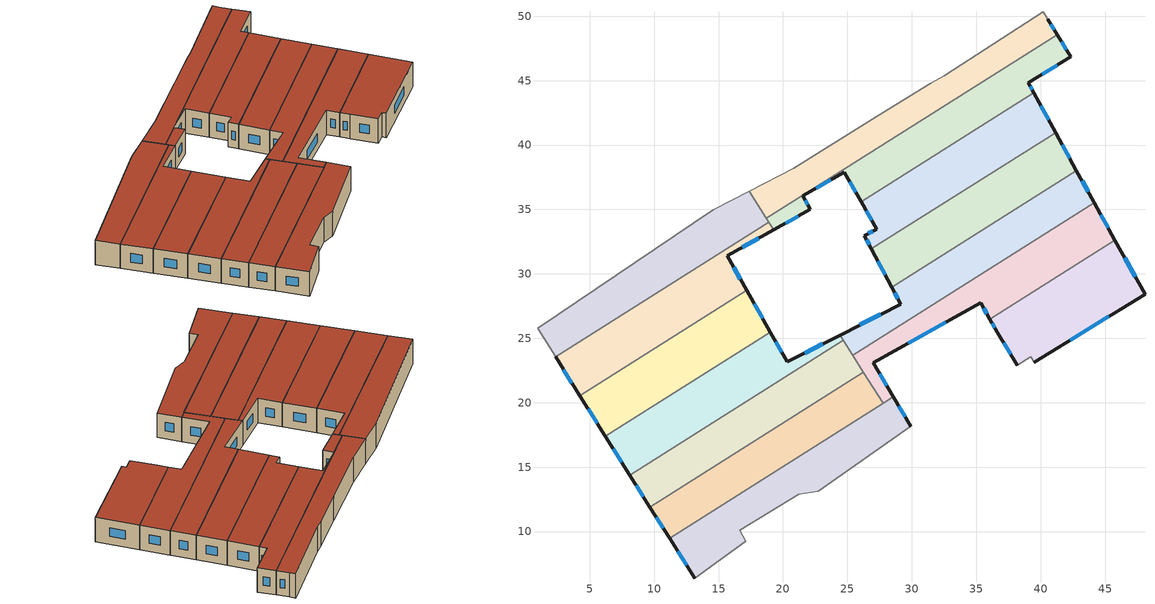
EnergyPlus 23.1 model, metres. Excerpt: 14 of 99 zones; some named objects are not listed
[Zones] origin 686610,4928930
ab8c42b03a819da0_F6_dwelling_0
 floor to ab8c42b03a819da0_F5_dwelling_0 (EU_floor_Construction): 17.37,36.42 18.9,34 2.35,23.55 0.94,25.79 14.58,34.98 z18
 wall adiabatic (EU_wall_Construction): 17.37,36.42 14.58,34.98 0.94,25.79 2.35,23.55 z18:21
 wall to ab8c42b03a819da0_F6_dwelling_1 (EU_wall_Construction): 2.35,23.55 18.9,34 z18:21
 wall to ab8c42b03a819da0_F6_dwelling_7 (EU_wall_Construction): 18.71,34.31 17.37,36.42 z18:21
 wall to ab8c42b03a819da0_F6_dwelling_8 (EU_wall_Construction): 18.9,34 18.71,34.31 z18:21
 roof outside (EU_roof_Construction): 18.9,34 17.37,36.42 14.58,34.98 0.94,25.79 2.35,23.55 z21
ab8c42b03a819da0_F6_dwelling_1
 floor to ab8c42b03a819da0_F5_dwelling_1 (EU_floor_Construction): 18.9,34 19.27,33.41 15.67,31.4 17.18,28.74 4.23,20.56 2.35,23.55 z18
 wall outside (EU_wall_Construction): 2.35,23.55 4.23,20.56 / 17.18,28.74 15.67,31.4 19.27,33.41 z18:21
 wall to ab8c42b03a819da0_F6_dwelling_2 (EU_wall_Construction): 4.23,20.56 17.18,28.74 z18:21
 wall to ab8c42b03a819da0_F6_dwelling_8 (EU_wall_Construction): 19.27,33.41 18.9,34 z18:21
 window (EU_Window_Construction): 2.96,22.58 3.62,21.53 / 16.84,32.05 18.1,32.76 / 16.69,29.6 16.16,30.53 z18.98:20.02
 roof outside (EU_roof_Construction): 17.18,28.74 15.67,31.4 19.27,33.41 18.9,34 2.35,23.55 4.23,20.56 z21
ab8c42b03a819da0_F6_dwelling_10
 floor to ab8c42b03a819da0_F5_dwelling_10 (EU_floor_Construction): 41.17,40.97 42.79,38.03 28.43,28.96 26.86,31.94 z18
 wall outside (EU_wall_Construction): 42.79,38.03 41.17,40.97 / 26.86,31.94 28.43,28.96 z18:21
 wall to ab8c42b03a819da0_F6_dwelling_9 (EU_wall_Construction): 41.17,40.97 26.86,31.94 z18:21
 wall to ab8c42b03a819da0_F6_dwelling_11 (EU_wall_Construction): 28.43,28.96 42.79,38.03 z18:21
 window (EU_Window_Construction): 42.26,38.98 41.69,40.01 / 27.37,30.97 27.92,29.93 z18.98:20.02
 roof outside (EU_roof_Construction): 42.79,38.03 41.17,40.97 26.86,31.94 28.43,28.96 z21
ab8c42b03a819da0_F6_dwelling_11
 floor to ab8c42b03a819da0_F5_dwelling_11 (EU_floor_Construction): 42.79,38.03 44.12,35.59 44.16,35.52 25.42,23.69 24.43,25.25 29.12,27.66 28.43,28.96 z18
 wall outside (EU_wall_Construction): 28.43,28.96 29.12,27.66 24.43,25.25 / 44.16,35.52 44.12,35.59 42.79,38.03 z18:21
 wall to ab8c42b03a819da0_F6_dwelling_12 (EU_wall_Construction): 25.42,23.69 44.16,35.52 z18:21
 wall to ab8c42b03a819da0_F6_dwelling_4 (EU_wall_Construction): 24.68,24.85 25.42,23.69 z18:21
 wall to ab8c42b03a819da0_F6_dwelling_3 (EU_wall_Construction): 24.43,25.25 24.68,24.85 z18:21
 window (EU_Window_Construction): 27.6,26.88 25.95,26.04 / 28.66,28.54 28.9,28.08 / 43.69,36.38 43.22,37.23 z18.98:20.02
 roof outside (EU_roof_Construction): 44.16,35.52 44.12,35.59 42.79,38.03 28.43,28.96 29.12,27.66 24.43,25.25 25.42,23.69 z21
ab8c42b03a819da0_F6_dwelling_12
 floor to ab8c42b03a819da0_F5_dwelling_12 (EU_floor_Construction): 44.16,35.52 45.77,32.62 36.05,26.49 35.34,27.76 27.02,23.1 28.57,20.46 27.77,19.96 25.42,23.69 z18
 wall outside (EU_wall_Construction): 45.77,32.62 44.16,35.52 / 28.57,20.46 27.02,23.1 35.34,27.76 36.05,26.49 z18:21
 wall to ab8c42b03a819da0_F6_dwelling_13 (EU_wall_Construction): 36.05,26.49 45.77,32.62 z18:21
 wall to ab8c42b03a819da0_F6_dwelling_6 (EU_wall_Construction): 27.77,19.96 28.57,20.46 z18:21
 wall to ab8c42b03a819da0_F6_dwelling_5 (EU_wall_Construction): 26.25,22.37 27.77,19.96 z18:21
 wall to ab8c42b03a819da0_F6_dwelling_4 (EU_wall_Construction): 25.42,23.69 26.25,22.37 z18:21
 window (EU_Window_Construction): 45.25,33.57 44.68,34.58 / 35.57,27.34 35.82,26.9 / 29.73,24.61 32.64,26.24 / 28.06,21.32 27.53,22.24 z18.98:20.02
 roof outside (EU_roof_Construction): 36.05,26.49 45.77,32.62 44.16,35.52 25.42,23.69 27.77,19.96 28.57,20.46 27.02,23.1 35.34,27.76 z21
ab8c42b03a819da0_F6_dwelling_13
 floor to ab8c42b03a819da0_F5_dwelling_13 (EU_floor_Construction): 45.77,32.62 48.1,28.43 39.49,23.14 39.23,23.57 38.19,22.92 36.62,25.48 36.05,26.49 z18
 wall outside (EU_wall_Construction): 36.05,26.49 36.62,25.48 38.19,22.92 / 39.49,23.14 48.1,28.43 45.77,32.62 z18:21
 wall adiabatic (EU_wall_Construction): 38.19,22.92 39.23,23.57 39.49,23.14 z18:21
 window (EU_Window_Construction): 37.13,24.64 37.68,23.75 / 36.24,26.16 36.44,25.81 / 47.34,29.79 46.53,31.26 / 42.29,24.86 45.3,26.71 z18.98:20.02
 roof outside (EU_roof_Construction): 48.1,28.43 45.77,32.62 36.05,26.49 36.62,25.48 38.19,22.92 39.23,23.57 39.49,23.14 z21
ab8c42b03a819da0_F6_dwelling_2
 floor to ab8c42b03a819da0_F5_dwelling_2 (EU_floor_Construction): 17.18,28.74 19.03,25.49 6.22,17.4 4.23,20.56 z18
 wall outside (EU_wall_Construction): 19.03,25.49 17.18,28.74 / 4.23,20.56 6.22,17.4 z18:21
 wall to ab8c42b03a819da0_F6_dwelling_3 (EU_wall_Construction): 6.22,17.4 19.03,25.49 z18:21
 window (EU_Window_Construction): 18.43,26.54 17.78,27.68 / 4.88,19.53 5.57,18.43 z18.98:20.02
 roof outside (EU_roof_Construction): 19.03,25.49 17.18,28.74 4.23,20.56 6.22,17.4 z21
ab8c42b03a819da0_F6_dwelling_3
 floor to ab8c42b03a819da0_F5_dwelling_3 (EU_floor_Construction): 24.43,25.25 24.68,24.85 8.11,14.38 6.22,17.4 19.03,25.49 20.34,23.17 z18
 wall outside (EU_wall_Construction): 6.22,17.4 8.11,14.38 / 24.43,25.25 20.34,23.17 19.03,25.49 z18:21
 wall to ab8c42b03a819da0_F6_dwelling_4 (EU_wall_Construction): 8.11,14.38 24.68,24.85 z18:21
 window (EU_Window_Construction): 6.83,16.42 7.49,15.36 / 19.92,23.92 19.45,24.73 / 23.1,24.58 21.67,23.85 z18.98:20.02
 roof outside (EU_roof_Construction): 20.34,23.17 19.03,25.49 6.22,17.4 8.11,14.38 24.68,24.85 24.43,25.25 z21
ab8c42b03a819da0_F6_dwelling_4
 floor to ab8c42b03a819da0_F5_dwelling_4 (EU_floor_Construction): 24.68,24.85 26.25,22.37 9.67,11.9 8.11,14.38 z18
 wall outside (EU_wall_Construction): 8.11,14.38 9.67,11.9 z18:21
 wall to ab8c42b03a819da0_F6_dwelling_5 (EU_wall_Construction): 9.67,11.9 26.25,22.37 z18:21
 window (EU_Window_Construction): 8.62,13.58 9.16,12.71 z18.98:20.02
 roof outside (EU_roof_Construction): 26.25,22.37 24.68,24.85 8.11,14.38 9.67,11.9 z21
ab8c42b03a819da0_F6_dwelling_5
 floor to ab8c42b03a819da0_F5_dwelling_5 (EU_floor_Construction): 26.25,22.37 27.78,19.94 11.2,9.47 9.67,11.9 z18
 wall outside (EU_wall_Construction): 9.67,11.9 11.2,9.47 z18:21
 wall to ab8c42b03a819da0_F6_dwelling_6 (EU_wall_Construction): 11.2,9.47 27.78,19.94 27.77,19.96 z18:21
 window (EU_Window_Construction): 10.16,11.11 10.7,10.26 z18.98:20.02
 roof outside (EU_roof_Construction): 27.78,19.94 26.25,22.37 9.67,11.9 11.2,9.47 z21
ab8c42b03a819da0_F6_dwelling_6
 floor to ab8c42b03a819da0_F5_dwelling_6 (EU_floor_Construction): 28.57,20.46 29.91,18.16 22.72,13.14 21.21,12.89 16.64,10.12 17.1,9.23 13.15,6.36 11.2,9.47 27.78,19.94 27.77,19.96 z18
 wall outside (EU_wall_Construction): 11.2,9.47 13.15,6.36 / 29.91,18.16 28.57,20.46 z18:21
 wall adiabatic (EU_wall_Construction): 13.15,6.36 17.1,9.23 16.64,10.12 21.21,12.89 22.72,13.14 29.91,18.16 z18:21
 window (EU_Window_Construction): 11.83,8.46 12.52,7.37 / 29.47,18.91 29,19.71 z18.98:20.02
 roof outside (EU_roof_Construction): 22.72,13.14 29.91,18.16 28.57,20.46 27.77,19.96 27.78,19.94 11.2,9.47 13.15,6.36 17.1,9.23 16.64,10.12 21.21,12.89 z21
ab8c42b03a819da0_F6_dwelling_7
 floor to ab8c42b03a819da0_F5_dwelling_7 (EU_floor_Construction): 40.55,49.77 41.29,48.57 18.71,34.31 17.37,36.42 20.83,38.22 27.24,42.21 31.45,44.8 32.52,45.39 40.19,50.37 z18
 wall outside (EU_wall_Construction): 41.29,48.57 40.55,49.77 z18:21
 wall adiabatic (EU_wall_Construction): 40.55,49.77 40.19,50.37 32.52,45.39 31.45,44.8 27.24,42.21 20.83,38.22 17.37,36.42 z18:21
 wall to ab8c42b03a819da0_F6_dwelling_8 (EU_wall_Construction): 18.71,34.31 41.29,48.57 z18:21
 window (EU_Window_Construction): 41.05,48.96 40.79,49.38 z18.98:20.02
 roof outside (EU_roof_Construction): 32.52,45.39 31.45,44.8 27.24,42.21 20.83,38.22 17.37,36.42 18.71,34.31 41.29,48.57 40.55,49.77 40.19,50.37 z21
ab8c42b03a819da0_F6_dwelling_8
 floor to ab8c42b03a819da0_F5_dwelling_8 (EU_floor_Construction): 41.29,48.57 42.34,46.86 39.05,44.83 39.47,44.06 26.07,35.59 24.77,37.89 21.52,36.07 22.12,35.01 19.27,33.41 18.71,34.31 z18
 wall outside (EU_wall_Construction): 19.27,33.41 22.12,35.01 21.52,36.07 24.77,37.89 26.07,35.59 / 39.47,44.06 39.05,44.83 42.34,46.86 41.29,48.57 z18:21
 wall to ab8c42b03a819da0_F6_dwelling_9 (EU_wall_Construction): 26.07,35.59 39.47,44.06 z18:21
 window (EU_Window_Construction): 25.2,37.14 25.65,36.34 / 22.58,36.66 23.72,37.3 / 21.93,35.35 21.72,35.72 / 20.2,33.93 21.2,34.49 / 42,47.41 41.63,48.01 / 40.12,45.49 41.27,46.2 / 39.34,44.31 39.19,44.58 z18.98:20.02
 roof outside (EU_roof_Construction): 39.47,44.06 39.05,44.83 42.34,46.86 41.29,48.57 18.71,34.31 19.27,33.41 22.12,35.01 21.52,36.07 24.77,37.89 26.07,35.59 z21
ab8c42b03a819da0_F6_dwelling_9
 floor to ab8c42b03a819da0_F5_dwelling_9 (EU_floor_Construction): 39.47,44.06 41.17,40.97 26.86,31.94 26.31,32.98 27.27,33.48 26.07,35.59 z18
 wall outside (EU_wall_Construction): 26.07,35.59 27.27,33.48 26.31,32.98 26.86,31.94 / 41.17,40.97 39.47,44.06 z18:21
 window (EU_Window_Construction): 26.96,33.31 26.63,33.14 / 26.46,34.91 26.88,34.17 / 40.62,41.98 40.03,43.05 / 26.49,32.64 26.68,32.28 z18.98:20.02
 roof outside (EU_roof_Construction): 41.17,40.97 39.47,44.06 26.07,35.59 27.27,33.48 26.31,32.98 26.86,31.94 z21
[Building]
EU S2 Campaign: North Axis=0; Terrain=City; Solar Distribution=FullExterior
[Site:Location]
Bologna: Latitude=44.5; Longitude=11.25; Time Zone=1; Elevation=37
[SizingPeriod:WeatherFileDays]
AnnualSizingPeriod: Begin Month=1; Begin Day of Month=1; End Month=12; End Day of Month=31; Day of Week for Start Day=Monday; Use Weather File Daylight Saving Period=No; Use Weather File Rain and Snow Indicators=No
[MATERIAL]
EU_InternalMass_Material: Roughness=MediumRough; Thickness=0.1; Conductivity=1; Density=1800; Specific Heat=900; Thermal Absorptance=0.9; Solar Absorptance=0.7; Visible Absorptance=0.7
[MATERIAL:NOMASS] Roughness=MediumRough; Thermal Absorptance=0.9; Solar Absorptance=0.7; Visible Absorptance=0.7
Name | Thermal Resistance
EU_wall_NoMass | 0.905828
EU_roof_NoMass | 0.37593
EU_floor_NoMass | 0.67114
[WINDOWMATERIAL:SIMPLEGLAZINGSYSTEM]
EU_Window_SimpleGlazing: UFactor=4.52486; Solar Heat Gain Coefficient=0.85; Visible Transmittance=0.85
[CONSTRUCTION]
EU_wall_Construction: EU_wall_NoMass
EU_roof_Construction: EU_roof_NoMass
EU_floor_Construction: EU_floor_NoMass
EU_Window_Construction: EU_Window_SimpleGlazing
EU_InternalMass_Construction: EU_InternalMass_Material
[ZONE] Type=1; Multiplier=1; Ceiling Height=autocalculate; Floor Area=autocalculate; Part of Total Floor Area=Yes
Name | Volume
ab8c42b03a819da0_F6_dwelling_0 | 170.547
ab8c42b03a819da0_F6_dwelling_1 | 170.57
ab8c42b03a819da0_F6_dwelling_10 | 170.532
ab8c42b03a819da0_F6_dwelling_11 | 170.599
ab8c42b03a819da0_F6_dwelling_12 | 173.709
ab8c42b03a819da0_F6_dwelling_13 | 160.178
ab8c42b03a819da0_F6_dwelling_2 | 170.551
ab8c42b03a819da0_F6_dwelling_3; ab8c42b03a819da0_F6_dwelling_7 | 170.537
ab8c42b03a819da0_F6_dwelling_4 | 172.195
ab8c42b03a819da0_F6_dwelling_5 | 168.926
ab8c42b03a819da0_F6_dwelling_6 | 177.768
ab8c42b03a819da0_F6_dwelling_8 | 170.594
ab8c42b03a819da0_F6_dwelling_9 | 170.542
[INTERNALMASS] Construction=EU_InternalMass_Construction
Name | Zone or ZoneList | Surface Area
ab8c42b03a819da0_F6_dwelling_0_EU_InternalMass | ab8c42b03a819da0_F6_dwelling_0 | 56.8493
ab8c42b03a819da0_F6_dwelling_1_EU_InternalMass | ab8c42b03a819da0_F6_dwelling_1 | 56.857
ab8c42b03a819da0_F6_dwelling_2_EU_InternalMass | ab8c42b03a819da0_F6_dwelling_2 | 56.8505
ab8c42b03a819da0_F6_dwelling_3_EU_InternalMass | ab8c42b03a819da0_F6_dwelling_3 | 56.8455
ab8c42b03a819da0_F6_dwelling_4_EU_InternalMass | ab8c42b03a819da0_F6_dwelling_4 | 57.3982
ab8c42b03a819da0_F6_dwelling_5_EU_InternalMass | ab8c42b03a819da0_F6_dwelling_5 | 56.3077
ab8c42b03a819da0_F6_dwelling_6_EU_InternalMass | ab8c42b03a819da0_F6_dwelling_6 | 59.2543
ab8c42b03a819da0_F6_dwelling_7_EU_InternalMass | ab8c42b03a819da0_F6_dwelling_7 | 56.8517
ab8c42b03a819da0_F6_dwelling_8_EU_InternalMass | ab8c42b03a819da0_F6_dwelling_8 | 56.8629
ab8c42b03a819da0_F6_dwelling_9_EU_InternalMass | ab8c42b03a819da0_F6_dwelling_9 | 56.8483
ab8c42b03a819da0_F6_dwelling_10_EU_InternalMass | ab8c42b03a819da0_F6_dwelling_10 | 56.8443
ab8c42b03a819da0_F6_dwelling_11_EU_InternalMass | ab8c42b03a819da0_F6_dwelling_11 | 56.8666
ab8c42b03a819da0_F6_dwelling_12_EU_InternalMass | ab8c42b03a819da0_F6_dwelling_12 | 57.8986
ab8c42b03a819da0_F6_dwelling_13_EU_InternalMass | ab8c42b03a819da0_F6_dwelling_13 | 53.3917
[OTHEREQUIPMENT] Fuel Type=Electricity; Design Level Calculation Method=Watts/Area; Power per Zone Floor Area=1; Fraction Latent=0; Fraction Radiant=0; Fraction Lost=0; Carbon Dioxide Generation Rate=0; EndUse Subcategory=EU_Step8_InternalGains
Name | Zone or ZoneList or Space or SpaceList | Schedule
EU_Step8_InternalGain_ab8c42b03a819da0_F6_dwelling_0_f000 | ab8c42b03a819da0_F6_dwelling_0 | EU_Step8_GainSchedule_ab8c42b03a819da0_F6_dwelling_0_f000
EU_Step8_InternalGain_ab8c42b03a819da0_F6_dwelling_1_f000 | ab8c42b03a819da0_F6_dwelling_1 | EU_Step8_GainSchedule_ab8c42b03a819da0_F6_dwelling_1_f000
EU_Step8_InternalGain_ab8c42b03a819da0_F6_dwelling_2_f000 | ab8c42b03a819da0_F6_dwelling_2 | EU_Step8_GainSchedule_ab8c42b03a819da0_F6_dwelling_2_f000
EU_Step8_InternalGain_ab8c42b03a819da0_F6_dwelling_3_f000 | ab8c42b03a819da0_F6_dwelling_3 | EU_Step8_GainSchedule_ab8c42b03a819da0_F6_dwelling_3_f000
EU_Step8_InternalGain_ab8c42b03a819da0_F6_dwelling_4_f000 | ab8c42b03a819da0_F6_dwelling_4 | EU_Step8_GainSchedule_ab8c42b03a819da0_F6_dwelling_4_f000
EU_Step8_InternalGain_ab8c42b03a819da0_F6_dwelling_5_f000 | ab8c42b03a819da0_F6_dwelling_5 | EU_Step8_GainSchedule_ab8c42b03a819da0_F6_dwelling_5_f000
EU_Step8_InternalGain_ab8c42b03a819da0_F6_dwelling_6_f000 | ab8c42b03a819da0_F6_dwelling_6 | EU_Step8_GainSchedule_ab8c42b03a819da0_F6_dwelling_6_f000
EU_Step8_InternalGain_ab8c42b03a819da0_F6_dwelling_7_f000 | ab8c42b03a819da0_F6_dwelling_7 | EU_Step8_GainSchedule_ab8c42b03a819da0_F6_dwelling_7_f000
EU_Step8_InternalGain_ab8c42b03a819da0_F6_dwelling_8_f000 | ab8c42b03a819da0_F6_dwelling_8 | EU_Step8_GainSchedule_ab8c42b03a819da0_F6_dwelling_8_f000
EU_Step8_InternalGain_ab8c42b03a819da0_F6_dwelling_9_f000 | ab8c42b03a819da0_F6_dwelling_9 | EU_Step8_GainSchedule_ab8c42b03a819da0_F6_dwelling_9_f000
EU_Step8_InternalGain_ab8c42b03a819da0_F6_dwelling_10_f000 | ab8c42b03a819da0_F6_dwelling_10 | EU_Step8_GainSchedule_ab8c42b03a819da0_F6_dwelling_10_f000
EU_Step8_InternalGain_ab8c42b03a819da0_F6_dwelling_11_f000 | ab8c42b03a819da0_F6_dwelling_11 | EU_Step8_GainSchedule_ab8c42b03a819da0_F6_dwelling_11_f000
EU_Step8_InternalGain_ab8c42b03a819da0_F6_dwelling_12_f000 | ab8c42b03a819da0_F6_dwelling_12 | EU_Step8_GainSchedule_ab8c42b03a819da0_F6_dwelling_12_f000
EU_Step8_InternalGain_ab8c42b03a819da0_F6_dwelling_13_f000 | ab8c42b03a819da0_F6_dwelling_13 | EU_Step8_GainSchedule_ab8c42b03a819da0_F6_dwelling_13_f000
[ZONEVENTILATION:DESIGNFLOWRATE] Schedule=EU_AlwaysOn; Design Flow Rate Calculation Method=AirChanges/Hour; Air Changes per Hour=0.73129; Ventilation Type=Natural; Fan Pressure Rise=0; Fan Total Efficiency=1; Constant Term Coefficient=1; Temperature Term Coefficient=0; Velocity Term Coefficient=0; Velocity Squared Term Coefficient=0; Minimum Indoor Temperature=-100; Maximum Indoor Temperature=100; Delta Temperature=-100; Minimum Outdoor Temperature=-100; Maximum Outdoor Temperature=100; Maximum Wind Speed=40
Name | Zone or ZoneList or Space or SpaceList
EU_ConstantAir_ab8c42b03a819da0_F6_dwelling_0 | ab8c42b03a819da0_F6_dwelling_0
EU_ConstantAir_ab8c42b03a819da0_F6_dwelling_1 | ab8c42b03a819da0_F6_dwelling_1
EU_ConstantAir_ab8c42b03a819da0_F6_dwelling_2 | ab8c42b03a819da0_F6_dwelling_2
EU_ConstantAir_ab8c42b03a819da0_F6_dwelling_3 | ab8c42b03a819da0_F6_dwelling_3
EU_ConstantAir_ab8c42b03a819da0_F6_dwelling_4 | ab8c42b03a819da0_F6_dwelling_4
EU_ConstantAir_ab8c42b03a819da0_F6_dwelling_5 | ab8c42b03a819da0_F6_dwelling_5
EU_ConstantAir_ab8c42b03a819da0_F6_dwelling_6 | ab8c42b03a819da0_F6_dwelling_6
EU_ConstantAir_ab8c42b03a819da0_F6_dwelling_7 | ab8c42b03a819da0_F6_dwelling_7
EU_ConstantAir_ab8c42b03a819da0_F6_dwelling_8 | ab8c42b03a819da0_F6_dwelling_8
EU_ConstantAir_ab8c42b03a819da0_F6_dwelling_9 | ab8c42b03a819da0_F6_dwelling_9
EU_ConstantAir_ab8c42b03a819da0_F6_dwelling_10 | ab8c42b03a819da0_F6_dwelling_10
EU_ConstantAir_ab8c42b03a819da0_F6_dwelling_11 | ab8c42b03a819da0_F6_dwelling_11
EU_ConstantAir_ab8c42b03a819da0_F6_dwelling_12 | ab8c42b03a819da0_F6_dwelling_12
EU_ConstantAir_ab8c42b03a819da0_F6_dwelling_13 | ab8c42b03a819da0_F6_dwelling_13
[HVACTEMPLATE:ZONE:IDEALLOADSAIRSYSTEM] System Availability Schedule=EU_AlwaysOn; Maximum Heating Supply Air Temperature=50; Minimum Cooling Supply Air Temperature=13; Maximum Heating Supply Air Humidity Ratio=0.0156; Minimum Cooling Supply Air Humidity Ratio=0.0077; Heating Limit=NoLimit; Cooling Limit=NoLimit; Heating Availability Schedule=EU_AlwaysOn; Cooling Availability Schedule=EU_CoolingOff; Dehumidification Control Type=ConstantSensibleHeatRatio; Cooling Sensible Heat Ratio=0.7; Dehumidification Setpoint=60; Humidification Control Type=None; Humidification Setpoint=30; Outdoor Air Method=None; Outdoor Air Flow Rate per Person=0.00944; Outdoor Air Flow Rate per Zone Floor Area=0; Outdoor Air Flow Rate per Zone=0; Demand Controlled Ventilation Type=None; Outdoor Air Economizer Type=NoEconomizer; Heat Recovery Type=None; Sensible Heat Recovery Effectiveness=0.7; Latent Heat Recovery Effectiveness=0.65
Name | Template Thermostat
ab8c42b03a819da0_F6_dwelling_0 | EU_HeatOnly_ab8c42b03a819da0_F6_dwelling_0
ab8c42b03a819da0_F6_dwelling_1 | EU_HeatOnly_ab8c42b03a819da0_F6_dwelling_1
ab8c42b03a819da0_F6_dwelling_2 | EU_HeatOnly_ab8c42b03a819da0_F6_dwelling_2
ab8c42b03a819da0_F6_dwelling_3 | EU_HeatOnly_ab8c42b03a819da0_F6_dwelling_3
ab8c42b03a819da0_F6_dwelling_4 | EU_HeatOnly_ab8c42b03a819da0_F6_dwelling_4
ab8c42b03a819da0_F6_dwelling_5 | EU_HeatOnly_ab8c42b03a819da0_F6_dwelling_5
ab8c42b03a819da0_F6_dwelling_6 | EU_HeatOnly_ab8c42b03a819da0_F6_dwelling_6
ab8c42b03a819da0_F6_dwelling_7 | EU_HeatOnly_ab8c42b03a819da0_F6_dwelling_7
ab8c42b03a819da0_F6_dwelling_8 | EU_HeatOnly_ab8c42b03a819da0_F6_dwelling_8
ab8c42b03a819da0_F6_dwelling_9 | EU_HeatOnly_ab8c42b03a819da0_F6_dwelling_9
ab8c42b03a819da0_F6_dwelling_10 | EU_HeatOnly_ab8c42b03a819da0_F6_dwelling_10
ab8c42b03a819da0_F6_dwelling_11 | EU_HeatOnly_ab8c42b03a819da0_F6_dwelling_11
ab8c42b03a819da0_F6_dwelling_12 | EU_HeatOnly_ab8c42b03a819da0_F6_dwelling_12
ab8c42b03a819da0_F6_dwelling_13 | EU_HeatOnly_ab8c42b03a819da0_F6_dwelling_13
[SIZING:ZONE] Zone Cooling Design Supply Air Temperature Input Method=SupplyAirTemperature; Zone Cooling Design Supply Air Temperature=13; Zone Heating Design Supply Air Temperature Input Method=SupplyAirTemperature; Zone Heating Design Supply Air Temperature=50; Zone Cooling Design Supply Air Humidity Ratio=0.008; Zone Heating Design Supply Air Humidity Ratio=0.008; Cooling Design Air Flow Method=DesignDay; Cooling Design Air Flow Rate=0; Cooling Minimum Air Flow per Zone Floor Area=0.000762; Cooling Minimum Air Flow=0; Cooling Minimum Air Flow Fraction=0.2; Heating Design Air Flow Method=DesignDay; Heating Design Air Flow Rate=0; Heating Maximum Air Flow per Zone Floor Area=0.002032; Heating Maximum Air Flow=0.141576; Heating Maximum Air Flow Fraction=0.3; Account for Dedicated Outdoor Air System=No; Dedicated Outdoor Air System Control Strategy=NeutralSupplyAir; Dedicated Outdoor Air Low Setpoint Temperature for Design=autosize; Dedicated Outdoor Air High Setpoint Temperature for Design=autosize; Zone Load Sizing Method=Sensible Load Only No Latent Load; Zone Latent Cooling Design Supply Air Humidity Ratio Input Method=HumidityRatioDifference; Zone Cooling Design Supply Air Humidity Ratio Difference=0.005; Zone Latent Heating Design Supply Air Humidity Ratio Input Method=HumidityRatioDifference; Zone Humidification Design Supply Air Humidity Ratio Difference=0.005
ab8c42b03a819da0_F6_dwelling_0; ab8c42b03a819da0_F6_dwelling_1; ab8c42b03a819da0_F6_dwelling_2; ab8c42b03a819da0_F6_dwelling_3; ab8c42b03a819da0_F6_dwelling_4; ab8c42b03a819da0_F6_dwelling_5; ab8c42b03a819da0_F6_dwelling_6; ab8c42b03a819da0_F6_dwelling_7; ab8c42b03a819da0_F6_dwelling_8; ab8c42b03a819da0_F6_dwelling_9; ab8c42b03a819da0_F6_dwelling_10; ab8c42b03a819da0_F6_dwelling_11; ab8c42b03a819da0_F6_dwelling_12; ab8c42b03a819da0_F6_dwelling_13
[SCHEDULE:CONSTANT]
Name | Hourly Value
EU_AlwaysOn | 1
EU_CoolingOff | 0
[SCHEDULE:FILE] Column Number=1; Rows to Skip at Top=0; Number of Hours of Data=8760; Column Separator=Comma; Interpolate to Timestep=No; Minutes per Item=60; Adjust Schedule for Daylight Savings=Yes
Name | File
EU_Step8_GainSchedule_ab8c42b03a819da0_F6_dwelling_0_f000 | ../../schedules/ab8c42b03a819da0/ab8c42b03a819da0_F6_dwelling_0_f000_gain.csv
EU_Step8_GainSchedule_ab8c42b03a819da0_F6_dwelling_1_f000 | ../../schedules/ab8c42b03a819da0/ab8c42b03a819da0_F6_dwelling_1_f000_gain.csv
EU_Step8_GainSchedule_ab8c42b03a819da0_F6_dwelling_2_f000 | ../../schedules/ab8c42b03a819da0/ab8c42b03a819da0_F6_dwelling_2_f000_gain.csv
EU_Step8_GainSchedule_ab8c42b03a819da0_F6_dwelling_3_f000 | ../../schedules/ab8c42b03a819da0/ab8c42b03a819da0_F6_dwelling_3_f000_gain.csv
EU_Step8_GainSchedule_ab8c42b03a819da0_F6_dwelling_4_f000 | ../../schedules/ab8c42b03a819da0/ab8c42b03a819da0_F6_dwelling_4_f000_gain.csv
EU_Step8_GainSchedule_ab8c42b03a819da0_F6_dwelling_5_f000 | ../../schedules/ab8c42b03a819da0/ab8c42b03a819da0_F6_dwelling_5_f000_gain.csv
EU_Step8_GainSchedule_ab8c42b03a819da0_F6_dwelling_6_f000 | ../../schedules/ab8c42b03a819da0/ab8c42b03a819da0_F6_dwelling_6_f000_gain.csv
EU_Step8_GainSchedule_ab8c42b03a819da0_F6_dwelling_7_f000 | ../../schedules/ab8c42b03a819da0/ab8c42b03a819da0_F6_dwelling_7_f000_gain.csv
EU_Step8_GainSchedule_ab8c42b03a819da0_F6_dwelling_8_f000 | ../../schedules/ab8c42b03a819da0/ab8c42b03a819da0_F6_dwelling_8_f000_gain.csv
EU_Step8_GainSchedule_ab8c42b03a819da0_F6_dwelling_9_f000 | ../../schedules/ab8c42b03a819da0/ab8c42b03a819da0_F6_dwelling_9_f000_gain.csv
EU_Step8_GainSchedule_ab8c42b03a819da0_F6_dwelling_10_f000 | ../../schedules/ab8c42b03a819da0/ab8c42b03a819da0_F6_dwelling_10_f000_gain.csv
EU_Step8_GainSchedule_ab8c42b03a819da0_F6_dwelling_11_f000 | ../../schedules/ab8c42b03a819da0/ab8c42b03a819da0_F6_dwelling_11_f000_gain.csv
EU_Step8_GainSchedule_ab8c42b03a819da0_F6_dwelling_12_f000 | ../../schedules/ab8c42b03a819da0/ab8c42b03a819da0_F6_dwelling_12_f000_gain.csv
EU_Step8_GainSchedule_ab8c42b03a819da0_F6_dwelling_13_f000 | ../../schedules/ab8c42b03a819da0/ab8c42b03a819da0_F6_dwelling_13_f000_gain.csv
